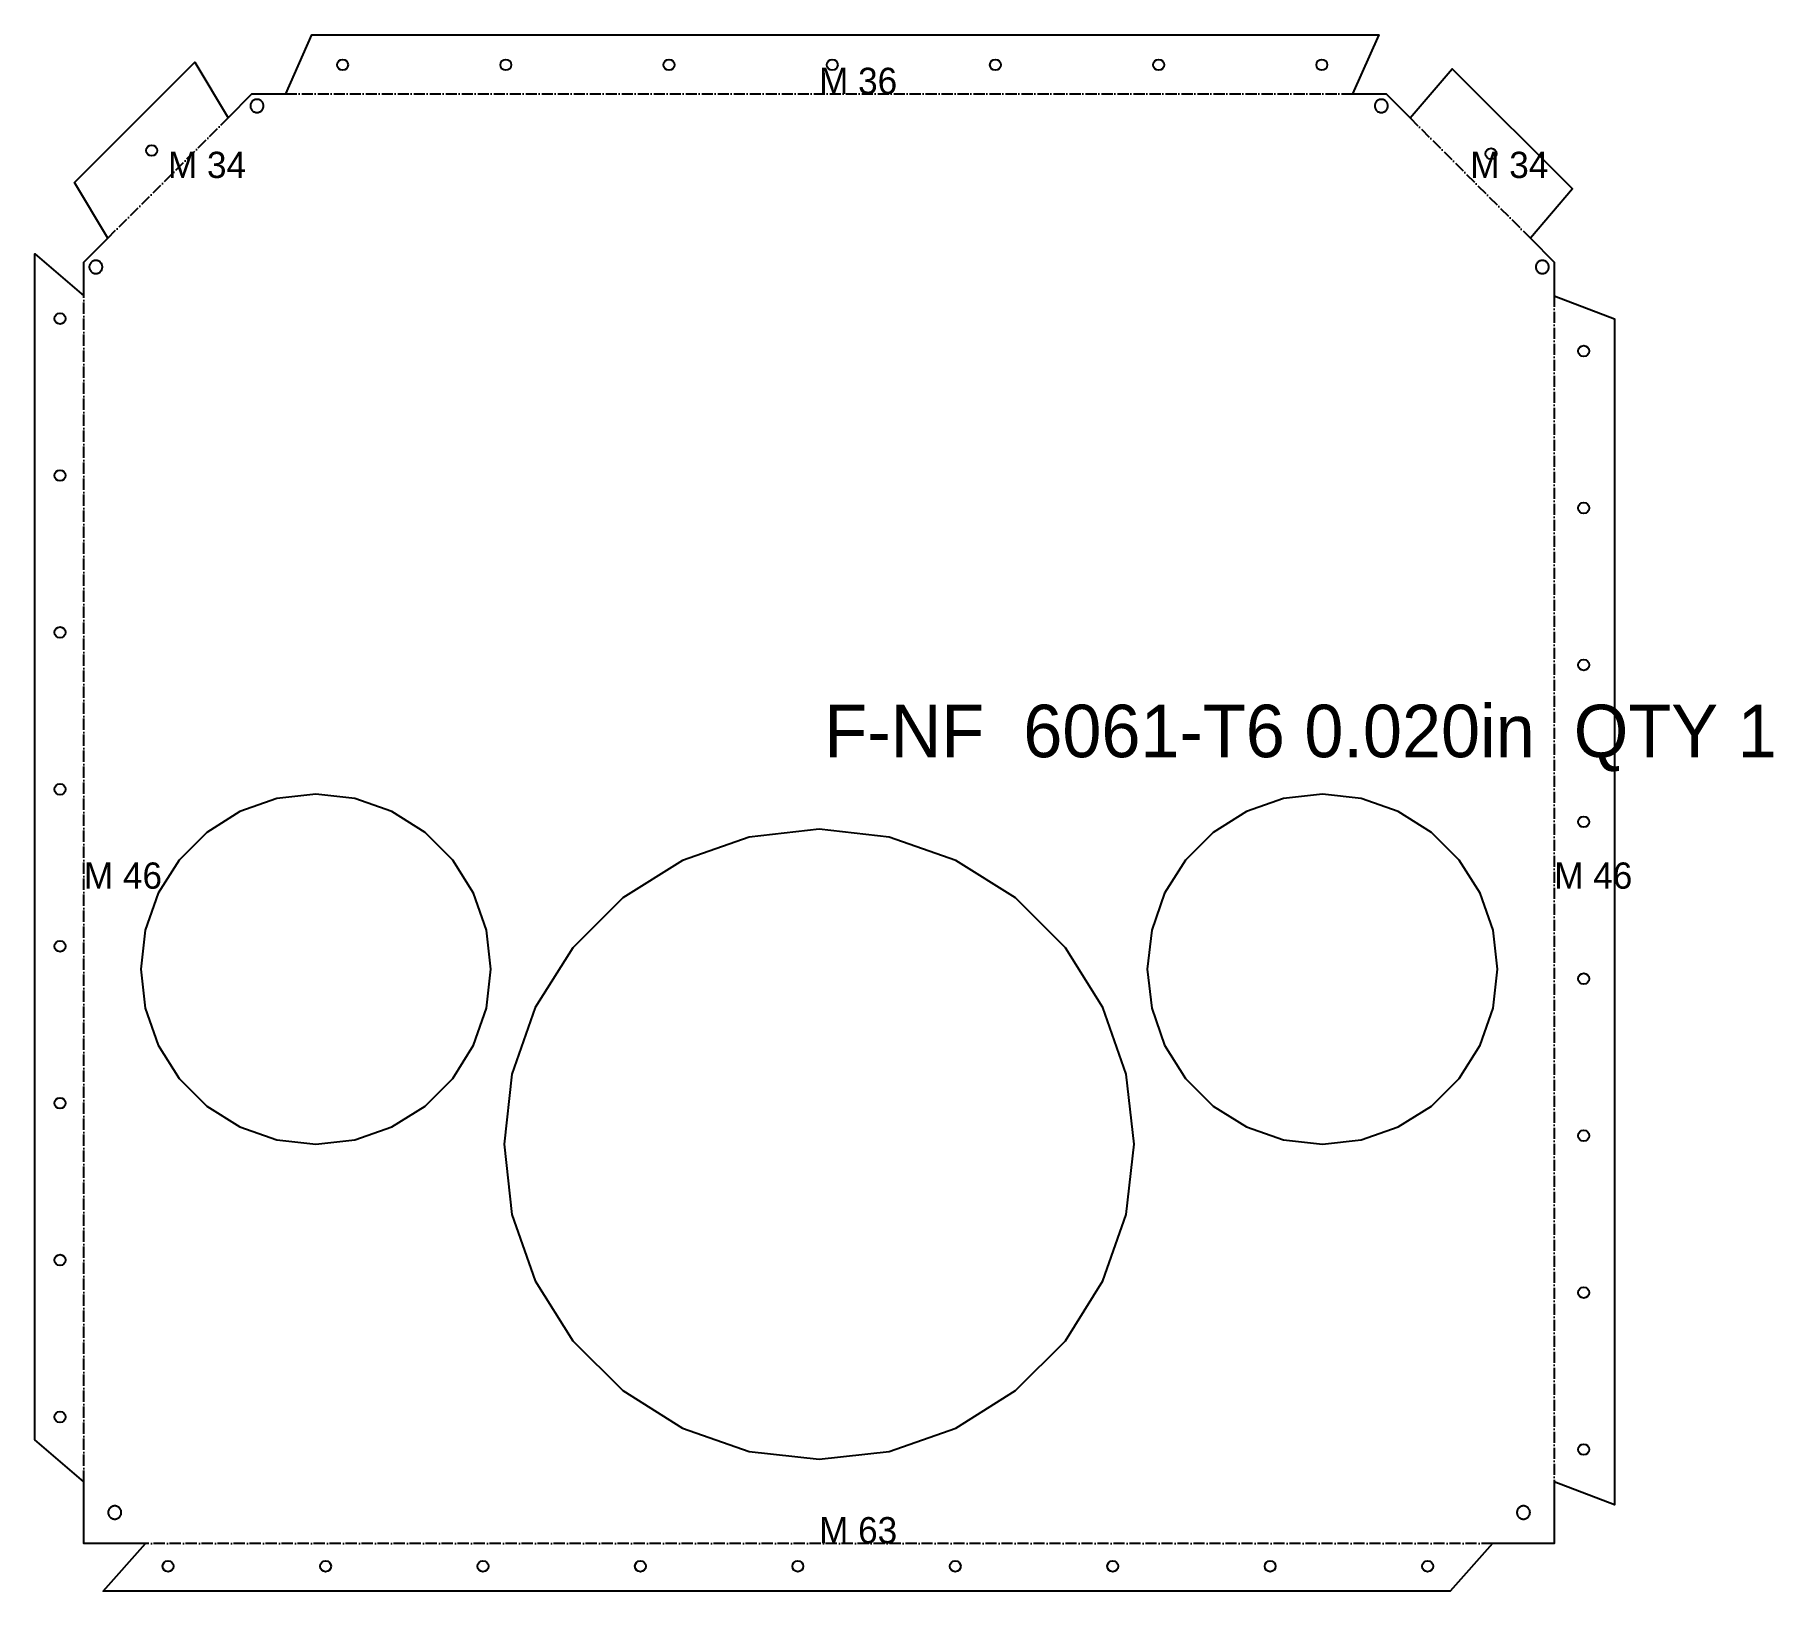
# Model space of a CAD drawing. Header units: millimetres. Extents: x -11 to 386, y -11 to 345.
import ezdxf

# ---------------------------------------------------------------- set-up
doc = ezdxf.new("R2010")
doc.units = ezdxf.units.MM
doc.linetypes.add('DASHDOT', pattern=[3.556, 2.54, -0.508, 0, -0.508])
for name, color, linetype in [('CUT', 7, 'CONTINUOUS'), ('ETCH', 8, 'CONTINUOUS'), ('HOLE', 6, 'CONTINUOUS'), ('MOUNTAIN', 5, 'DASHDOT')]:
    doc.layers.add(name, color=color, linetype=linetype)

msp = doc.modelspace()

# ---------------------------------------------------------------- linework, layer by layer
at = {"layer": 'CUT'}
for points in [[(5.45, 298.25), (-2.15, 310.96), (25.35, 338.45), (32.95, 325.75), (38.4, 331.2), (46.11, 331.2), (52.11, 344.73), (295.88, 344.73), (289.89, 331.2), (297.6, 331.2), (303.05, 325.75), (312.69, 336.98), (340.18, 309.49), (330.55, 298.25), (336, 292.8), (336, 285.09), (349.74, 279.81), (349.74, 8.81), (336, 14.09), (336, 0), (321.91, 0), (312.2, -10.94), (4.37, -10.94), (14.09, 0), (0, 0), (0, 14.09), (-11.24, 23.67), (-11.24, 294.67), (0, 285.09), (0, 292.8), (5.45, 298.25)], [(41, 328.77), (40.96, 328.91), (40.92, 329.05), (40.85, 329.18), (40.78, 329.31), (40.69, 329.42), (40.59, 329.53), (40.48, 329.63), (40.36, 329.72), (40.24, 329.8), (40.1, 329.86), (39.96, 329.91), (39.82, 329.94), (39.68, 329.97), (39.53, 329.97), (39.38, 329.97), (39.24, 329.94), (39.09, 329.91), (38.96, 329.86), (38.82, 329.8), (38.7, 329.72), (38.58, 329.63), (38.47, 329.53), (38.37, 329.42), (38.28, 329.31), (38.21, 329.18), (38.14, 329.05), (38.09, 328.91), (38.06, 328.77), (38.04, 328.62), (38.03, 328.47), (38.04, 328.33), (38.06, 328.18), (38.09, 328.04), (38.14, 327.9), (38.21, 327.77), (38.28, 327.64), (38.37, 327.52), (38.47, 327.41), (38.58, 327.31), (38.7, 327.23), (38.82, 327.15), (38.96, 327.09), (39.09, 327.04), (39.24, 327), (39.38, 326.98), (39.53, 326.97), (39.68, 326.98), (39.82, 327), (39.96, 327.04), (40.1, 327.09), (40.24, 327.15), (40.36, 327.23), (40.48, 327.31), (40.59, 327.41), (40.69, 327.52), (40.78, 327.64), (40.85, 327.77), (40.92, 327.9), (40.96, 328.04), (41, 328.18), (41.02, 328.33), (41.03, 328.47), (41.02, 328.62), (41, 328.77)], [(297.91, 328.91), (297.86, 329.05), (297.79, 329.18), (297.72, 329.31), (297.63, 329.42), (297.53, 329.53), (297.42, 329.63), (297.3, 329.72), (297.18, 329.8), (297.04, 329.86), (296.91, 329.91), (296.76, 329.94), (296.62, 329.97), (296.47, 329.97), (296.32, 329.97), (296.18, 329.94), (296.04, 329.91), (295.9, 329.86), (295.76, 329.8), (295.64, 329.72), (295.52, 329.63), (295.41, 329.53), (295.31, 329.42), (295.22, 329.31), (295.15, 329.18), (295.08, 329.05), (295.04, 328.91), (295, 328.77), (294.98, 328.62), (294.97, 328.47), (294.98, 328.33), (295, 328.18), (295.04, 328.04), (295.08, 327.9), (295.15, 327.77), (295.22, 327.64), (295.31, 327.52), (295.41, 327.41), (295.52, 327.31), (295.64, 327.23), (295.76, 327.15), (295.9, 327.09), (296.04, 327.04), (296.18, 327), (296.32, 326.98), (296.47, 326.97), (296.62, 326.98), (296.76, 327), (296.91, 327.04), (297.04, 327.09), (297.18, 327.15), (297.3, 327.23), (297.42, 327.31), (297.53, 327.41), (297.63, 327.52), (297.72, 327.64), (297.79, 327.77), (297.86, 327.9), (297.91, 328.04), (297.94, 328.18), (297.96, 328.33), (297.97, 328.47), (297.96, 328.62), (297.94, 328.77), (297.91, 328.91)], [(4.22, 291.82), (4.2, 291.96), (4.16, 292.11), (4.11, 292.24), (4.05, 292.38), (3.97, 292.5), (3.89, 292.62), (3.79, 292.73), (3.68, 292.83), (3.56, 292.92), (3.43, 292.99), (3.3, 293.06), (3.16, 293.11), (3.02, 293.14), (2.87, 293.16), (2.73, 293.17), (2.58, 293.16), (2.43, 293.14), (2.29, 293.11), (2.15, 293.06), (2.02, 292.99), (1.89, 292.92), (1.78, 292.83), (1.67, 292.73), (1.57, 292.62), (1.48, 292.5), (1.4, 292.38), (1.34, 292.24), (1.29, 292.11), (1.26, 291.96), (1.23, 291.82), (1.23, 291.67), (1.23, 291.52), (1.26, 291.38), (1.29, 291.24), (1.34, 291.1), (1.4, 290.96), (1.48, 290.84), (1.57, 290.72), (1.67, 290.61), (1.78, 290.51), (1.89, 290.42), (2.02, 290.35), (2.15, 290.28), (2.29, 290.24), (2.43, 290.2), (2.58, 290.18), (2.73, 290.17), (2.87, 290.18), (3.02, 290.2), (3.16, 290.24), (3.3, 290.28), (3.43, 290.35), (3.56, 290.42), (3.68, 290.51), (3.79, 290.61), (3.89, 290.72), (3.97, 290.84), (4.05, 290.96), (4.11, 291.1), (4.16, 291.24), (4.2, 291.38), (4.22, 291.52), (4.23, 291.67), (4.22, 291.82)], [(334.66, 292.24), (334.6, 292.38), (334.52, 292.5), (334.43, 292.62), (334.33, 292.73), (334.22, 292.83), (334.11, 292.92), (333.98, 292.99), (333.85, 293.06), (333.71, 293.11), (333.57, 293.14), (333.42, 293.16), (333.27, 293.17), (333.13, 293.16), (332.98, 293.14), (332.84, 293.11), (332.7, 293.06), (332.57, 292.99), (332.44, 292.92), (332.32, 292.83), (332.21, 292.73), (332.11, 292.62), (332.03, 292.5), (331.95, 292.38), (331.89, 292.24), (331.84, 292.11), (331.8, 291.96), (331.78, 291.82), (331.77, 291.67), (331.78, 291.52), (331.8, 291.38), (331.84, 291.24), (331.89, 291.1), (331.95, 290.96), (332.03, 290.84), (332.11, 290.72), (332.21, 290.61), (332.32, 290.51), (332.44, 290.42), (332.57, 290.35), (332.7, 290.28), (332.84, 290.24), (332.98, 290.2), (333.13, 290.18), (333.27, 290.17), (333.42, 290.18), (333.57, 290.2), (333.71, 290.24), (333.85, 290.28), (333.98, 290.35), (334.11, 290.42), (334.22, 290.51), (334.33, 290.61), (334.43, 290.72), (334.52, 290.84), (334.6, 290.96), (334.66, 291.1), (334.71, 291.24), (334.74, 291.38), (334.77, 291.52), (334.77, 291.67), (334.77, 291.82), (334.74, 291.96), (334.71, 292.11), (334.66, 292.24)], [(44.1, 170.2), (35.64, 167.24), (28.06, 162.47), (21.73, 156.14), (16.96, 148.56), (14, 140.1), (13, 131.2), (14, 122.3), (16.96, 113.84), (21.73, 106.26), (28.06, 99.93), (35.64, 95.16), (44.1, 92.2), (53, 91.2), (61.9, 92.2), (70.36, 95.16), (77.94, 99.93), (84.27, 106.26), (89.04, 113.84), (92, 122.3), (93, 131.2), (92, 140.1), (89.04, 148.56), (84.27, 156.14), (77.94, 162.47), (70.36, 167.24), (61.9, 170.2), (53, 171.2), (44.1, 170.2)], [(283, 171.2), (274.1, 170.2), (265.64, 167.24), (258.06, 162.47), (251.73, 156.14), (246.96, 148.56), (244, 140.1), (243, 131.2), (244, 122.3), (246.96, 113.84), (251.73, 106.26), (258.06, 99.93), (265.64, 95.16), (274.1, 92.2), (283, 91.2), (291.9, 92.2), (300.36, 95.16), (307.94, 99.93), (314.27, 106.26), (319.04, 113.84), (322, 122.3), (323, 131.2), (322, 140.1), (319.04, 148.56), (314.27, 156.14), (307.94, 162.47), (300.36, 167.24), (291.9, 170.2), (283, 171.2)], [(136.76, 156.07), (123.11, 147.49), (111.71, 136.09), (103.13, 122.44), (97.81, 107.22), (96, 91.2), (97.81, 75.18), (103.13, 59.96), (111.71, 46.31), (123.11, 34.91), (136.76, 26.33), (151.98, 21.01), (168, 19.2), (184.02, 21.01), (199.24, 26.33), (212.89, 34.91), (224.29, 46.31), (232.87, 59.96), (238.19, 75.18), (240, 91.2), (238.19, 107.22), (232.87, 122.44), (224.29, 136.09), (212.89, 147.49), (199.24, 156.07), (184.02, 161.39), (168, 163.2), (151.98, 161.39), (136.76, 156.07)], [(8.37, 7.75), (8.29, 7.88), (8.2, 7.99), (8.1, 8.1), (7.99, 8.2), (7.88, 8.29), (7.75, 8.37), (7.62, 8.43), (7.48, 8.48), (7.34, 8.51), (7.19, 8.54), (7.04, 8.54), (6.9, 8.54), (6.75, 8.51), (6.61, 8.48), (6.47, 8.43), (6.34, 8.37), (6.21, 8.29), (6.09, 8.2), (5.98, 8.1), (5.88, 7.99), (5.8, 7.88), (5.72, 7.75), (5.66, 7.62), (5.61, 7.48), (5.57, 7.34), (5.55, 7.19), (5.54, 7.04), (5.55, 6.9), (5.57, 6.75), (5.61, 6.61), (5.66, 6.47), (5.72, 6.34), (5.8, 6.21), (5.88, 6.09), (5.98, 5.98), (6.09, 5.88), (6.21, 5.8), (6.34, 5.72), (6.47, 5.66), (6.61, 5.61), (6.75, 5.57), (6.9, 5.55), (7.04, 5.54), (7.19, 5.55), (7.34, 5.57), (7.48, 5.61), (7.62, 5.66), (7.75, 5.72), (7.88, 5.8), (7.99, 5.88), (8.1, 5.98), (8.2, 6.09), (8.29, 6.21), (8.37, 6.34), (8.43, 6.47), (8.48, 6.61), (8.51, 6.75), (8.54, 6.9), (8.54, 7.04), (8.54, 7.19), (8.51, 7.34), (8.48, 7.48), (8.43, 7.62), (8.37, 7.75)], [(330.2, 7.88), (330.12, 7.99), (330.02, 8.1), (329.91, 8.2), (329.79, 8.29), (329.66, 8.37), (329.53, 8.43), (329.39, 8.48), (329.25, 8.51), (329.1, 8.54), (328.96, 8.54), (328.81, 8.54), (328.66, 8.51), (328.52, 8.48), (328.38, 8.43), (328.25, 8.37), (328.12, 8.29), (328.01, 8.2), (327.9, 8.1), (327.8, 7.99), (327.71, 7.88), (327.63, 7.75), (327.57, 7.62), (327.52, 7.48), (327.49, 7.34), (327.46, 7.19), (327.46, 7.04), (327.46, 6.9), (327.49, 6.75), (327.52, 6.61), (327.57, 6.47), (327.63, 6.34), (327.71, 6.21), (327.8, 6.09), (327.9, 5.98), (328.01, 5.88), (328.12, 5.8), (328.25, 5.72), (328.38, 5.66), (328.52, 5.61), (328.66, 5.57), (328.81, 5.55), (328.96, 5.54), (329.1, 5.55), (329.25, 5.57), (329.39, 5.61), (329.53, 5.66), (329.66, 5.72), (329.79, 5.8), (329.91, 5.88), (330.02, 5.98), (330.12, 6.09), (330.2, 6.21), (330.28, 6.34), (330.34, 6.47), (330.39, 6.61), (330.43, 6.75), (330.45, 6.9), (330.46, 7.04), (330.45, 7.19), (330.43, 7.34), (330.39, 7.48), (330.34, 7.62), (330.28, 7.75), (330.2, 7.88)]]:
    msp.add_lwpolyline(points, close=True, dxfattribs=at)
at = {"layer": 'HOLE'}
for centre in [(59.11, 337.86), (96.41, 337.86), (133.7, 337.86), (171, 337.86), (208.29, 337.86), (245.59, 337.86), (282.88, 337.86), (15.47, 318.28), (321.55, 317.55), (-5.47, 279.88), (342.72, 272.45), (-5.47, 244.02), (342.72, 236.59), (-5.47, 208.16), (342.72, 200.74), (-5.47, 172.31), (342.72, 164.88), (-5.47, 136.45), (342.72, 129.02), (-5.47, 100.59), (342.72, 93.16), (-5.47, 64.73), (342.72, 57.31), (-5.47, 28.88), (342.72, 21.45), (19.23, -5.23), (55.21, -5.23), (91.19, -5.23), (127.16, -5.23), (163.14, -5.23), (199.12, -5.23), (235.1, -5.23), (271.08, -5.23), (307.06, -5.23)]:
    msp.add_circle(centre, 1.25, dxfattribs=at)
at = {"layer": 'MOUNTAIN'}
for p, q in [((46.11, 331.2), (289.89, 331.2)), ((5.45, 298.25), (32.95, 325.75)), ((303.05, 325.75), (330.55, 298.25)), ((0, 14.09), (0, 285.09)), ((336, 285.09), (336, 14.09)), ((321.91, 0), (14.09, 0))]:
    msp.add_line(p, q, dxfattribs=at)

# ---------------------------------------------------------------- texts
at = {"layer": 'ETCH'}
for s, height, p in [('M 36', 6, (168, 331.2)), ('M 34', 6, (19.2, 312)), ('M 34', 6, (316.8, 312)), ('F-NF  6061-T6 0.020in  QTY 1', 12, (169.21, 179.64)), ('M 46', 6, (0, 149.59)), ('M 46', 6, (336, 149.59)), ('M 63', 6, (168, 0))]:
    msp.add_text(s, height=height, dxfattribs=at).set_placement(p)

doc.saveas('drawing.dxf')
